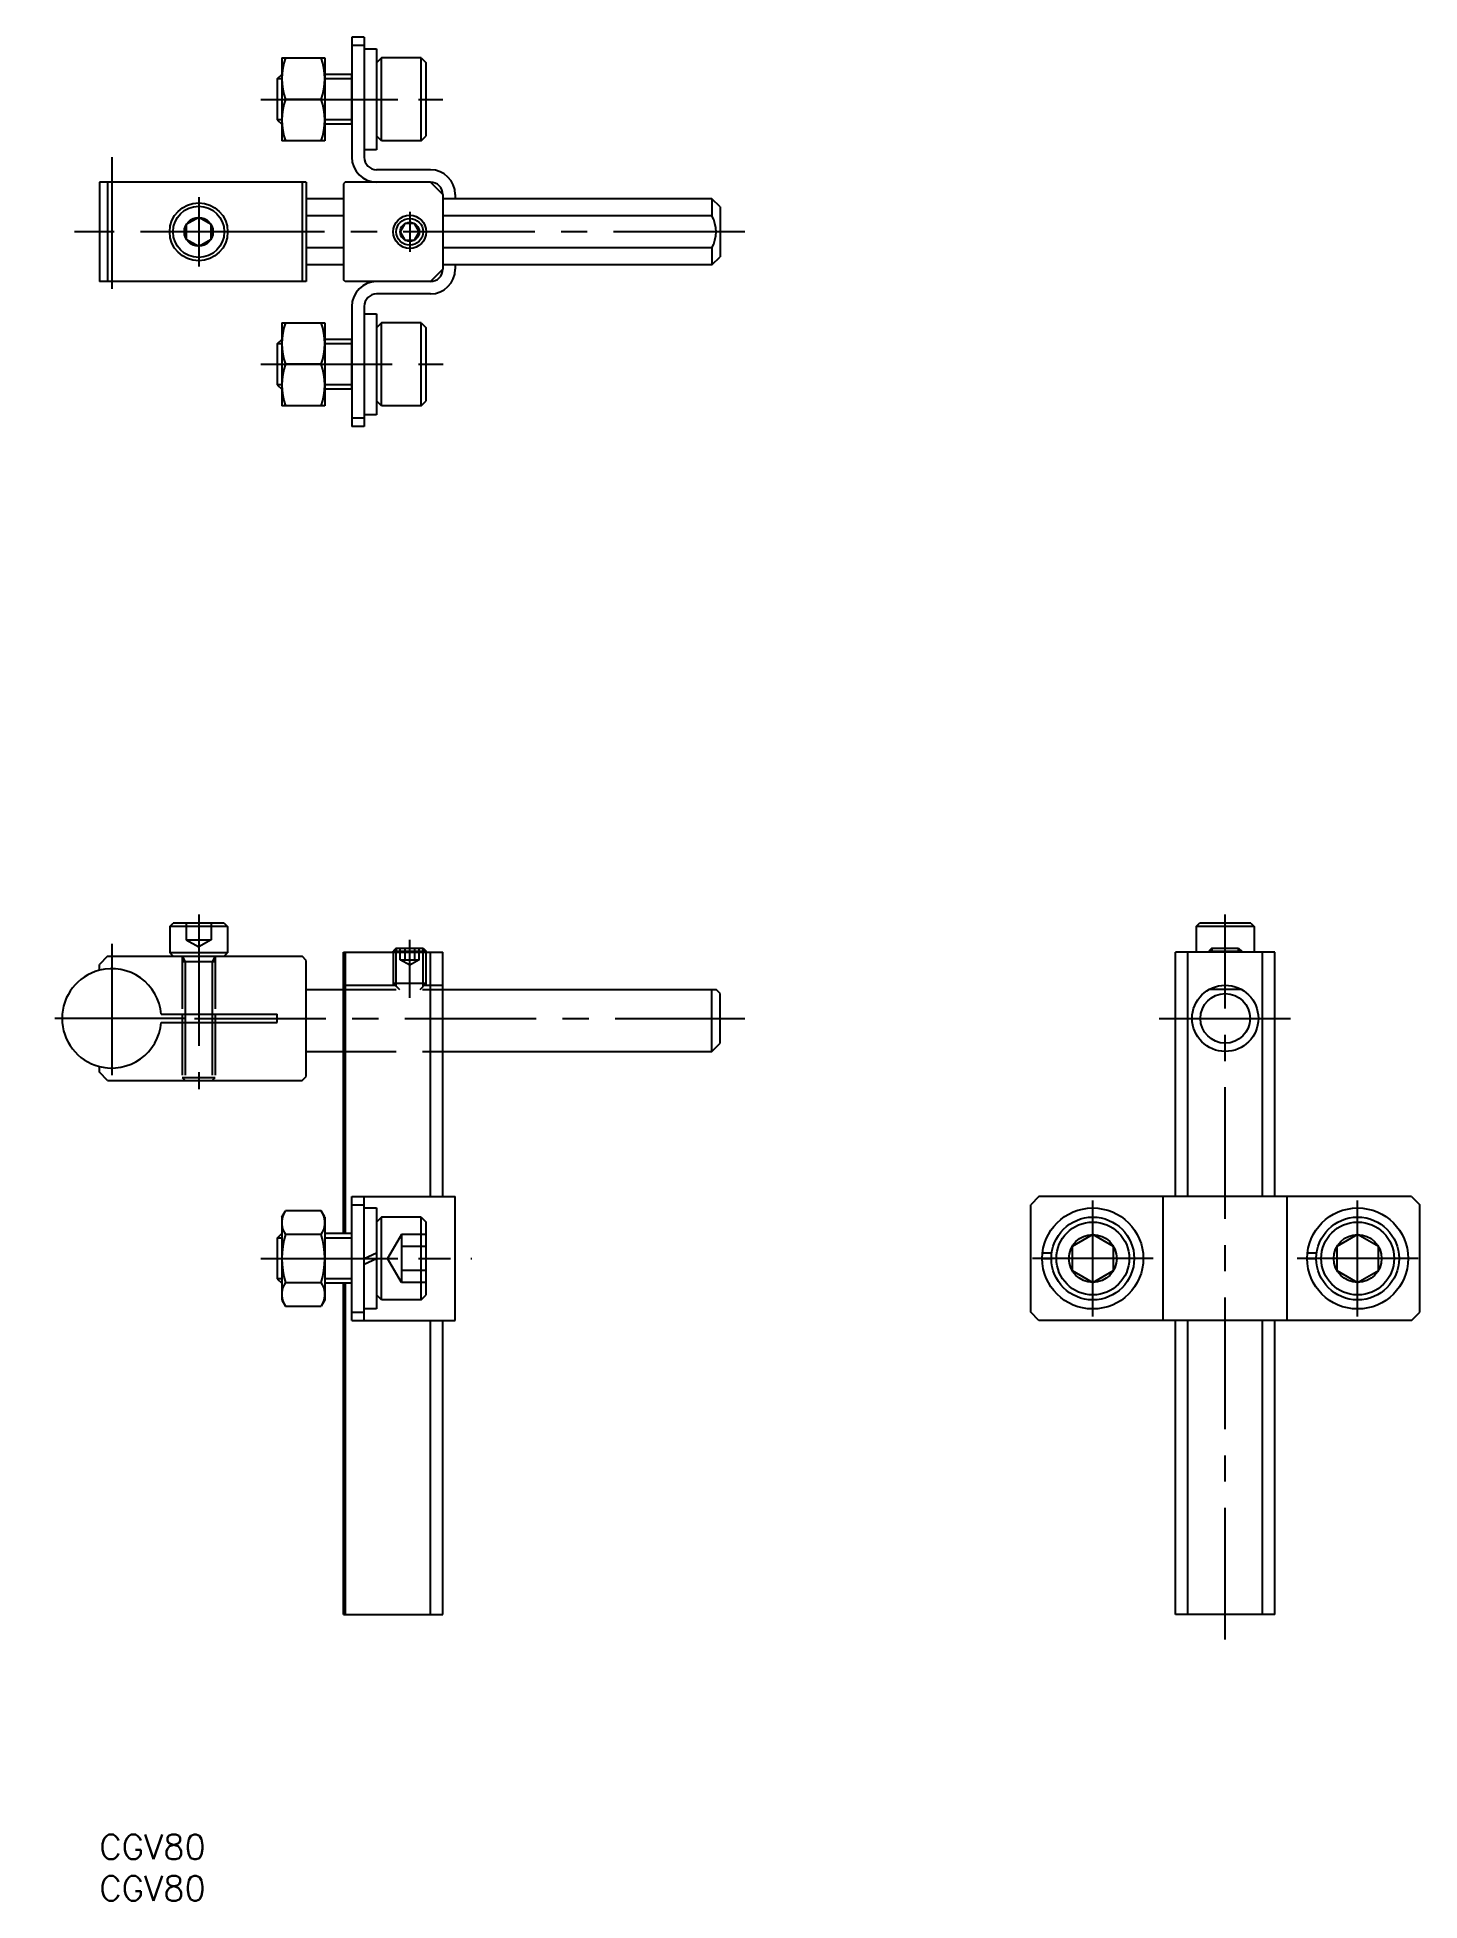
# Model space of a CAD drawing. Extents: x -8 to 160, y -8 to 217.
import ezdxf

# ---------------------------------------------------------------- set-up
doc = ezdxf.new("R2010")
doc.units = 0
doc.header["$LTSCALE"] = 0.5
for name, pattern in [('CENTER', [50.8, 31.75, -6.35, 6.35, -6.35]), ('DASHED', [19.05, 12.7, -6.35]), ('PHANTOM', [63.5, 31.75, -6.35, 6.35, -6.35, 6.35, -6.35])]:
    doc.linetypes.add(name, pattern=pattern)
doc.layers.get('0').update_dxf_attribs({"linetype": 'CONTINUOUS'})
doc.layers.add('CENTER', color=1, linetype='CENTER')
doc.styles.get("Standard").update_dxf_attribs({"font": 'txt.shx', "height": 3, "bigfont": 'bigfont.shx'})

# ---------------------------------------------------------------- blocks, each defined once
blk = doc.blocks.new('*U55')
at = {"color": 7, "linetype": 'CONTINUOUS'}
blk.add_text('CGV80', height=3, dxfattribs=at).set_placement((0, -3))
blk = doc.blocks.new('*U56')
at = {"color": 7, "linetype": 'CONTINUOUS'}
blk.add_text('CGV80', height=3, dxfattribs=at).set_placement((0, -8))

msp = doc.modelspace()

# ---------------------------------------------------------------- linework, layer by layer
at = {"color": 7, "linetype": 'CONTINUOUS'}
for p, q in [((32, 217.07), (30.5, 217.07)), ((30.5, 217.07), (30.5, 202.57)), ((32, 216.07), (30.5, 216.07)), ((32, 217.07), (32, 202.57)), ((22.04, 214.57), (22.04, 204.57)), ((22.04, 214.57), (27.24, 214.57)), ((27.24, 214.57), (27.24, 204.57)), ((32, 215.67), (33.5, 215.67)), ((33.5, 215.67), (33.5, 203.47)), ((34.1, 214.57), (33.5, 213.97)), ((34.1, 204.57), (34.1, 214.57)), ((38.9, 214.57), (34.1, 214.57)), ((38.9, 204.57), (38.9, 214.57)), ((38.9, 214.57), (39.5, 213.97)), ((39.5, 205.17), (39.5, 213.97)), ((21.5, 212.03), (22.04, 212.57)), ((21.5, 212.03), (21.5, 207.11)), ((30.5, 212.57), (27.24, 212.57)), ((30.5, 206.57), (30.5, 212.57)), ((26.79, 209.57), (22.49, 209.57)), ((21.5, 207.11), (22.04, 206.57)), ((30.5, 206.57), (27.24, 206.57)), ((34.1, 204.57), (33.5, 205.17)), ((38.9, 204.57), (39.5, 205.17)), ((27.24, 204.57), (22.04, 204.57)), ((33.5, 203.47), (32, 203.47)), ((38.9, 204.57), (34.1, 204.57)), ((40, 201.07), (33.5, 201.07)), ((0, 199.57), (0, 187.57)), ((25, 199.57), (0, 199.57)), ((1, 199.57), (1, 187.57)), ((24.5, 199.57), (24.5, 187.57)), ((25, 199.57), (25, 187.57)), ((29.7, 199.57), (29.5, 199.37)), ((29.5, 199.37), (29.5, 187.77)), ((40, 199.57), (29.7, 199.57)), ((40, 199.57), (41.5, 198.07)), ((41.5, 198.07), (41.5, 189.07)), ((43, 198.07), (43, 197.57)), ((29.5, 197.57), (25, 197.57)), ((74, 197.57), (41.5, 197.57)), ((74, 197.57), (74, 195.51)), ((75, 196.57), (74, 197.57)), ((75, 196.57), (75, 190.57)), ((12, 195.3), (10.5, 194.44)), ((10.5, 194.44), (10.5, 192.7)), ((13.5, 194.44), (12, 195.3)), ((13.5, 192.7), (13.5, 194.44)), ((29.5, 195.51), (25, 195.51)), ((36.92, 194.57), (36.35, 193.57)), ((36.35, 193.57), (36.92, 192.57)), ((38.08, 194.57), (36.92, 194.57)), ((38.65, 193.57), (38.08, 194.57)), ((38.08, 192.57), (38.65, 193.57)), ((74, 195.51), (41.5, 195.51)), ((10.5, 192.7), (12, 191.84)), ((12, 191.84), (13.5, 192.7)), ((29.5, 191.63), (25, 191.63)), ((36.92, 192.57), (38.08, 192.57)), ((74, 191.63), (41.5, 191.63)), ((74, 191.63), (74, 189.57)), ((29.5, 189.57), (25, 189.57)), ((41.5, 189.07), (40, 187.57)), ((74, 189.57), (41.5, 189.57)), ((43, 189.57), (43, 189.07)), ((74, 189.57), (75, 190.57)), ((25, 187.57), (0, 187.57)), ((29.7, 187.57), (29.5, 187.77)), ((40, 187.57), (29.7, 187.57)), ((30.5, 184.57), (30.5, 170.07)), ((32, 184.57), (32, 170.07)), ((40, 186.07), (33.5, 186.07)), ((22.04, 182.57), (22.04, 172.57)), ((22.04, 182.57), (27.24, 182.57)), ((27.24, 182.57), (27.24, 172.57)), ((32, 183.67), (33.5, 183.67)), ((33.5, 183.67), (33.5, 171.47)), ((34.1, 182.57), (33.5, 181.97)), ((34.1, 172.57), (34.1, 182.57)), ((38.9, 182.57), (34.1, 182.57)), ((38.9, 172.57), (38.9, 182.57)), ((38.9, 182.57), (39.5, 181.97)), ((21.5, 180.03), (22.04, 180.57)), ((30.5, 180.57), (27.24, 180.57)), ((30.5, 174.57), (30.5, 180.57)), ((39.5, 173.17), (39.5, 181.97)), ((21.5, 180.03), (21.5, 175.11)), ((26.79, 177.57), (22.49, 177.57)), ((21.5, 175.11), (22.04, 174.57)), ((30.5, 174.57), (27.24, 174.57)), ((27.24, 172.57), (22.04, 172.57)), ((32, 171.07), (30.5, 171.07)), ((33.5, 171.47), (32, 171.47)), ((34.1, 172.57), (33.5, 173.17)), ((38.9, 172.57), (34.1, 172.57)), ((38.9, 172.57), (39.5, 173.17)), ((32, 170.07), (30.5, 170.07)), ((8.5, 109.67), (8.9, 110.07)), ((15.5, 109.67), (8.5, 109.67)), ((8.5, 109.67), (8.5, 106.47)), ((15.1, 110.07), (8.9, 110.07)), ((15.1, 110.07), (15.5, 109.67)), ((15.5, 109.67), (15.5, 106.47)), ((132.52, 109.67), (132.92, 110.07)), ((139.52, 109.67), (132.52, 109.67)), ((132.52, 109.67), (132.52, 106.57)), ((139.12, 110.07), (132.92, 110.07)), ((139.12, 110.07), (139.52, 109.67)), ((139.52, 109.67), (139.52, 106.57)), ((1, 106.07), (0, 105.07)), ((1, 106.07), (24.5, 106.07)), ((15.5, 106.47), (8.5, 106.47)), ((8.5, 106.47), (8.9, 106.07)), ((15.1, 106.07), (15.5, 106.47)), ((25, 105.57), (24.5, 106.07)), ((29.5, 106.57), (41.5, 106.57)), ((29.5, 72.57), (29.5, 106.57)), ((29.7, 106.57), (29.7, 72.57)), ((35.88, 107.07), (35.5, 106.69)), ((35.5, 106.69), (39.5, 106.69)), ((35.5, 106.57), (35.5, 106.69)), ((35.88, 107.07), (39.12, 107.07)), ((39.12, 107.07), (39.5, 106.69)), ((39.5, 106.57), (39.5, 106.69)), ((40, 77.07), (40, 106.57)), ((41.5, 77.07), (41.5, 106.57)), ((130.02, 77.07), (130.02, 106.57)), ((142.02, 106.57), (130.02, 106.57)), ((131.52, 77.07), (131.52, 106.57)), ((134.4, 107.07), (134.02, 106.69)), ((134.02, 106.69), (138.02, 106.69)), ((134.02, 106.57), (134.02, 106.69)), ((134.4, 107.07), (137.64, 107.07)), ((137.64, 107.07), (138.02, 106.69)), ((138.02, 106.57), (138.02, 106.69)), ((140.52, 77.07), (140.52, 106.57)), ((142.02, 77.07), (142.02, 106.57)), ((0, 104.38), (0, 105.07)), ((25, 91.57), (25, 105.57)), ((25, 102.07), (29.5, 102.07)), ((41.5, 102.07), (74.5, 102.07)), ((74, 94.57), (74, 102.07)), ((75, 101.57), (74.5, 102.07)), ((75, 95.57), (75, 101.57)), ((137.96, 102.07), (134.08, 102.07)), ((134.55, 102.29), (134.77, 102.07)), ((137.49, 102.29), (137.27, 102.07)), ((7.48, 99.07), (21.5, 99.07)), ((10, 99.07), (10, 98.07)), ((14, 99.07), (14, 98.07)), ((21.5, 98.07), (21.5, 99.07)), ((75, 95.57), (75, 101.07)), ((7.48, 98.07), (21.5, 98.07)), ((25, 94.57), (29.5, 94.57)), ((41.5, 94.57), (74, 94.57)), ((74, 94.57), (75, 95.57)), ((0, 92.07), (0, 92.76)), ((1, 91.07), (0, 92.07)), ((1, 91.07), (24.5, 91.07)), ((10.38, 91.07), (13.62, 91.07)), ((24.5, 91.07), (25, 91.57)), ((29.5, 72.67), (29.5, 77.07)), ((30.5, 77.07), (43, 77.07)), ((30.5, 62.07), (30.5, 77.07)), ((32, 62.07), (32, 77.07)), ((43, 62.07), (43, 77.07)), ((113.52, 77.07), (112.52, 76.07)), ((158.52, 77.07), (113.52, 77.07)), ((128.52, 62.07), (128.52, 77.07)), ((143.52, 62.07), (143.52, 77.07)), ((158.52, 77.07), (159.52, 76.07)), ((22.04, 74.57), (22.49, 75.34)), ((22.04, 74.57), (22.04, 64.57)), ((26.79, 75.34), (22.49, 75.34)), ((27.24, 74.57), (26.79, 75.34)), ((27.24, 74.57), (27.24, 64.57)), ((30.5, 76.07), (32, 76.07)), ((32, 75.67), (33.5, 75.67)), ((33.5, 75.67), (33.5, 63.47)), ((34.1, 74.57), (33.5, 73.97)), ((34.1, 64.57), (34.1, 74.57)), ((38.9, 74.57), (34.1, 74.57)), ((38.9, 64.57), (38.9, 74.57)), ((38.9, 74.57), (39.5, 73.97)), ((112.52, 63.07), (112.52, 76.07)), ((159.52, 63.07), (159.52, 76.07)), ((21.5, 72.03), (22.04, 72.57)), ((21.5, 72.03), (21.5, 67.11)), ((26.79, 72.46), (22.49, 72.46)), ((30.5, 72.57), (27.24, 72.57)), ((30.5, 66.57), (30.5, 72.57)), ((39.5, 65.17), (39.5, 73.97)), ((120.02, 72.46), (117.52, 71.01)), ((122.52, 71.01), (120.02, 72.46)), ((152.02, 72.46), (149.52, 71.01)), ((154.52, 71.01), (152.02, 72.46)), ((32, 69.57), (33.5, 70.27)), ((113.96, 70.27), (115.07, 70.27)), ((117.52, 71.01), (117.52, 68.13)), ((122.52, 68.13), (122.52, 71.01)), ((145.96, 70.27), (147.07, 70.27)), ((149.52, 71.01), (149.52, 68.13)), ((154.52, 68.13), (154.52, 71.01)), ((32, 68.87), (33.5, 69.57)), ((113.92, 69.57), (115.02, 69.57)), ((117.52, 68.13), (120.02, 66.68)), ((120.02, 66.68), (122.52, 68.13)), ((145.92, 69.57), (147.02, 69.57)), ((149.52, 68.13), (152.02, 66.68)), ((152.02, 66.68), (154.52, 68.13)), ((21.5, 67.11), (22.04, 66.57)), ((22.49, 66.68), (26.79, 66.68)), ((30.5, 66.57), (27.24, 66.57)), ((29.5, 26.57), (29.5, 66.57)), ((29.5, 62.17), (29.5, 66.47)), ((29.7, 66.57), (29.7, 26.57)), ((22.04, 64.57), (22.49, 63.8)), ((22.49, 63.8), (26.79, 63.8)), ((27.24, 64.57), (26.79, 63.8)), ((30.5, 63.07), (32, 63.07)), ((33.5, 63.47), (32, 63.47)), ((34.1, 64.57), (33.5, 65.17)), ((38.9, 64.57), (34.1, 64.57)), ((38.9, 64.57), (39.5, 65.17)), ((113.52, 62.07), (112.52, 63.07)), ((158.52, 62.07), (159.52, 63.07)), ((30.5, 62.07), (43, 62.07)), ((40, 26.57), (40, 62.07)), ((41.5, 26.57), (41.5, 62.07)), ((158.52, 62.07), (113.52, 62.07)), ((130.02, 26.57), (130.02, 62.07)), ((131.52, 26.57), (131.52, 62.07)), ((140.52, 26.57), (140.52, 62.07)), ((142.02, 26.57), (142.02, 62.07)), ((29.5, 55.17), (29.5, 59.97)), ((29.5, 47.17), (29.5, 51.97)), ((29.5, 40.67), (29.5, 44.97)), ((29.5, 30.07), (29.5, 34.47)), ((29.5, 26.57), (41.5, 26.57)), ((142.02, 26.57), (130.02, 26.57))]:
    msp.add_line(p, q, dxfattribs=at)
at = {"color": 3, "linetype": 'CONTINUOUS'}
for p, q in [((22.04, 212.03), (21.5, 212.03)), ((30.5, 212.03), (27.24, 212.03)), ((22.04, 207.11), (21.5, 207.11)), ((30.5, 207.11), (27.24, 207.11)), ((22.04, 180.03), (21.5, 180.03)), ((30.5, 180.03), (27.24, 180.03)), ((22.04, 175.11), (21.5, 175.11)), ((30.5, 175.11), (27.24, 175.11)), ((35.88, 107.07), (35.88, 106.57)), ((39.12, 106.57), (39.12, 107.07)), ((134.4, 107.07), (134.4, 106.57)), ((137.64, 106.57), (137.64, 107.07)), ((10.38, 99.07), (10.38, 98.07)), ((13.62, 99.07), (13.62, 98.07)), ((22.04, 72.03), (21.5, 72.03)), ((30.5, 72.03), (27.24, 72.03)), ((22.04, 67.11), (21.5, 67.11)), ((30.5, 67.11), (27.24, 67.11))]:
    msp.add_line(p, q, dxfattribs=at)
at = {"color": 3, "linetype": 'DASHED'}
for p, q in [((10.5, 110.07), (10.5, 108.07)), ((10.5, 108.07), (12, 107.2)), ((10.5, 108.07), (13.5, 108.07)), ((12, 110.07), (12, 108.07)), ((13.5, 108.07), (12, 107.2)), ((13.5, 110.07), (13.5, 108.07)), ((10, 106.07), (10.38, 105.41)), ((10, 106.07), (10, 99.07)), ((14, 106.07), (13.62, 105.41)), ((14, 106.07), (14, 99.07)), ((35.5, 106.57), (35.5, 102.57)), ((35.88, 102.44), (35.88, 106.57)), ((36.35, 105.66), (36.35, 107.07)), ((36.92, 107.07), (36.92, 105.66)), ((38.08, 107.07), (38.08, 105.66)), ((38.65, 105.66), (38.65, 107.07)), ((39.12, 102.44), (39.12, 106.57)), ((39.5, 102.57), (39.5, 106.57)), ((14, 105.41), (10, 105.41)), ((10.38, 105.41), (10.38, 99.07)), ((13.62, 105.41), (13.62, 99.07)), ((36.35, 105.66), (38.65, 105.66)), ((37.5, 104.99), (36.35, 105.66)), ((38.65, 105.66), (37.5, 104.99)), ((29.5, 102.57), (41.5, 102.57)), ((29.5, 102.07), (41.5, 102.07)), ((35.5, 102.82), (36.25, 102.07)), ((35.5, 102.82), (39.5, 102.82)), ((38.75, 102.07), (39.5, 102.82)), ((10, 98.07), (10, 91.07)), ((10.38, 98.07), (10.38, 91.07)), ((13.62, 98.07), (13.62, 91.07)), ((14, 98.07), (14, 91.07)), ((29.5, 94.57), (41.5, 94.57)), ((10, 91.45), (14, 91.45)), ((10, 91.45), (10.38, 91.07)), ((13.62, 91.07), (14, 91.45)), ((36.5, 72.46), (34.83, 69.57)), ((39.5, 72.46), (36.5, 72.46)), ((36.5, 72.46), (36.5, 66.68)), ((39.5, 71.01), (36.5, 71.01)), ((36.5, 66.68), (34.83, 69.57)), ((39.5, 68.13), (36.5, 68.13)), ((39.5, 66.68), (36.5, 66.68))]:
    msp.add_line(p, q, dxfattribs=at)
at = {"color": 7, "linetype": 'CONTINUOUS'}
for centre, radius in [((12, 193.57), 3.5), ((12, 193.57), 3.1), ((12, 193.57), 1.73), ((37.5, 193.57), 2), ((37.5, 193.57), 1.15), ((136.02, 98.57), 4), ((136.02, 98.57), 3), ((120.02, 69.57), 6.1), ((120.02, 69.57), 5), ((152.02, 69.57), 6.1), ((152.02, 69.57), 5), ((120.02, 69.57), 4.4), ((120.02, 69.57), 2.89), ((152.02, 69.57), 4.4), ((152.02, 69.57), 2.89)]:
    msp.add_circle(centre, radius, dxfattribs=at)
at = {"color": 3, "linetype": 'CONTINUOUS'}
msp.add_circle((37.5, 193.57), 1.62, dxfattribs=at)
at = {"color": 7, "linetype": 'CONTINUOUS'}
for centre, radius, start, end in [((29.26, 212.07), 7.22, 159.7438, 200.2562), ((20.02, 212.07), 7.22, 339.7438, 20.2562), ((29.26, 207.07), 7.22, 159.7438, 200.2562), ((20.02, 207.07), 7.22, 339.7438, 20.2562), ((33.5, 202.57), 3, 180, 270), ((33.5, 202.57), 1.5, 180, 270), ((40, 198.07), 3, 0, 90), ((40, 198.07), 1.5, 0, 90), ((70.5, 193.57), 4, 331.045, 28.955), ((40, 189.07), 3, 270, 0), ((40, 189.07), 1.5, 270, 0), ((33.5, 184.57), 3, 90, 180), ((33.5, 184.57), 1.5, 90, 180), ((29.26, 180.07), 7.22, 159.7438, 200.2562), ((20.02, 180.07), 7.22, 339.7438, 20.2562), ((29.26, 175.07), 7.22, 159.7438, 200.2562), ((20.02, 175.07), 7.22, 339.7438, 20.2562), ((1.5, 98.57), 6, 4.7802, 104.4775), ((1.5, 98.57), 6, 255.5225, 355.2198), ((24.6, 73.9), 2.56, 154.3842, 214.3842), ((24.69, 73.9), 2.56, 325.6158, 25.6158), ((31.59, 69.57), 9.55, 162.412, 197.588), ((17.69, 69.57), 9.55, 342.412, 17.588), ((24.6, 65.24), 2.56, 145.6158, 205.6158), ((24.69, 65.24), 2.56, 334.3842, 34.3842)]:
    msp.add_arc(centre, radius, start, end, dxfattribs=at)
at = {"color": 3, "linetype": 'PHANTOM'}
msp.add_arc((1.5, 98.57), 6, 104.4775, 255.5225, dxfattribs=at)
at = {"layer": 'CENTER', "color": 1, "linetype": 'CENTER'}
for p, q in [((19.5, 209.57), (41.5, 209.57)), ((20.2, 209.57), (40.8, 209.57)), ((1.5, 202.57), (1.5, 184.57)), ((12, 197.77), (12, 189.37)), ((37.5, 195.97), (37.5, 191.17)), ((78, 193.57), (-3, 193.57)), ((17.5, 193.57), (6.5, 193.57)), ((16.2, 193.57), (7.8, 193.57)), ((19.52, 177.57), (41.52, 177.57)), ((12, 111.11), (12, 90.03)), ((136.02, 23.57), (136.02, 111.11)), ((37.5, 101.07), (37.5, 108.07)), ((1.5, 107.57), (1.5, 89.57)), ((10.5, 98.57), (-7.5, 98.57)), ((11.5, 98.57), (78, 98.57)), ((128.02, 98.57), (144.02, 98.57)), ((120.02, 62.57), (120.02, 76.57)), ((152.02, 62.57), (152.02, 76.57)), ((19.5, 69.57), (45, 69.57)), ((20.2, 69.57), (43, 69.57)), ((127.32, 69.57), (112.72, 69.57)), ((159.32, 69.57), (144.72, 69.57))]:
    msp.add_line(p, q, dxfattribs=at)

# ---------------------------------------------------------------- block references
at = {"color": 7, "linetype": 'CONTINUOUS'}
for name in ['*U55', '*U56']:
    msp.add_blockref(name, (0, 0), dxfattribs=at)

doc.saveas('drawing.dxf')
